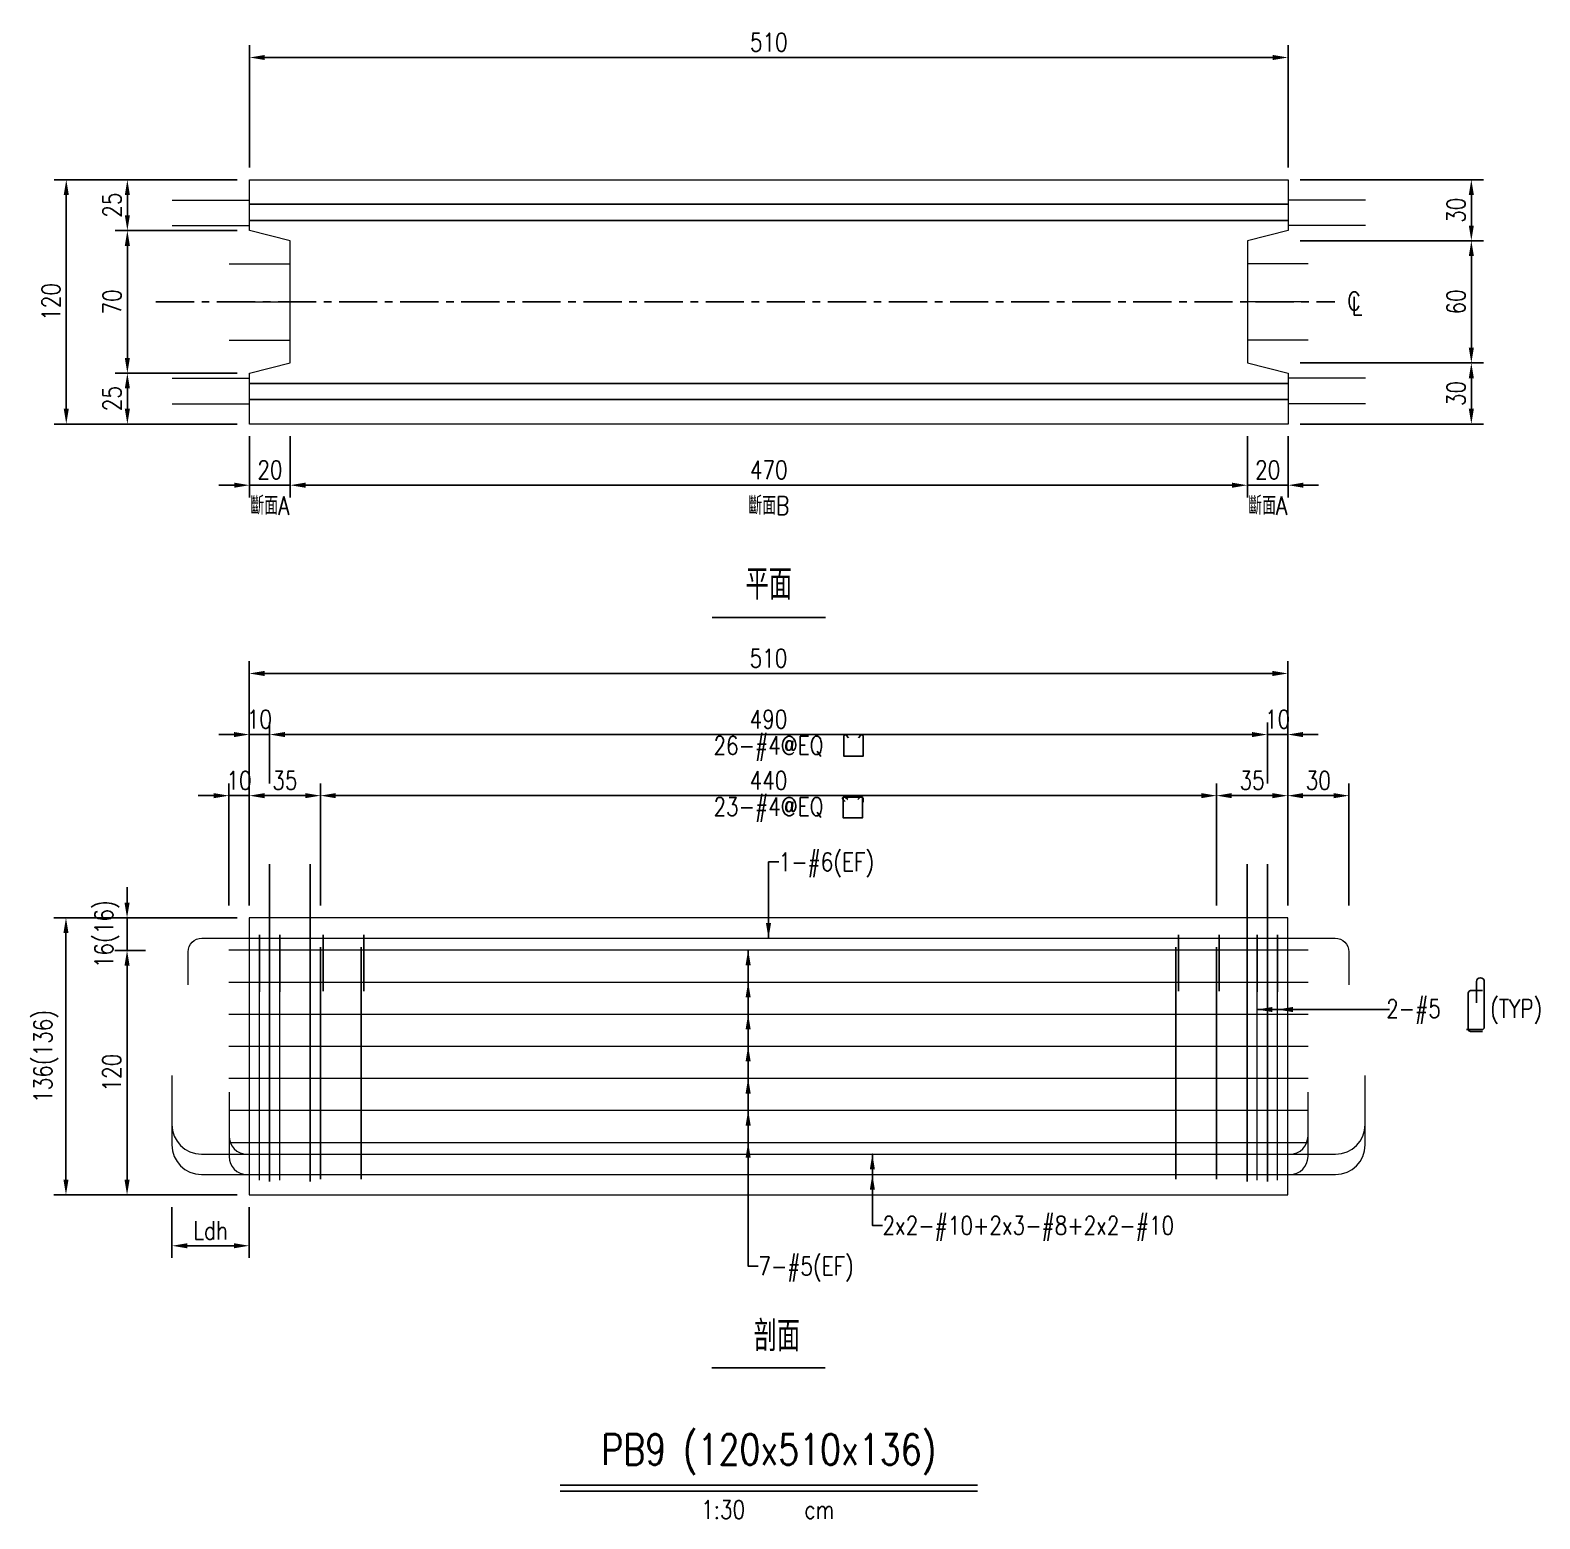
# Model space of a CAD drawing. Extents: x -4754 to 10419, y -19960 to 3841.
# Drawn here: x 8380 to 9121, y 2683 to 3414 of the extents above; entities that cross this region are included whole.
import ezdxf
from ezdxf.enums import TextEntityAlignment as Align

# ---------------------------------------------------------------- set-up
doc = ezdxf.new("R2010")
doc.units = 0
doc.header["$LTSCALE"] = 3
doc.linetypes.add('CENTER', pattern=[2, 1.25, -0.25, 0.25, -0.25])
doc.layers.get('0').update_dxf_attribs({"linetype": 'CONTINUOUS'})
doc.layers.add('HB_0', color=7, linetype='CONTINUOUS', transparency=0.5)
for name, color, linetype in [('HB_DIM', 1, 'CONTINUOUS'), ('HB_TXT_CTEXT', 2, 'CONTINUOUS'), ('鋼筋', 3, 'CONTINUOUS')]:
    doc.layers.add(name, color=color, linetype=linetype)
doc.styles.get("Standard").update_dxf_attribs({"font": 'ROMANS.shx', "width": 0.8, "bigfont": 'LCHINA.shx'})
doc.dimstyles.new('30', dxfattribs={"dimscale": 3, "dimtxt": 3, "dimasz": 2.5, "dimexe": 2, "dimexo": 2, "dimgap": 1, "dimtad": 1, "dimdsep": 46, "dimtxsty": 'Standard', "dimcen": 0, "dimclrd": 256, "dimclre": 256, "dimclrt": 2, "dimadec": 0, "dimazin": 0, "dimtfac": 1, "dimtix": 1, "dimtmove": 2, "dimatfit": 3, "dimfxl": 1, "dimtolj": 1, "dimtzin": 0, "dimarcsym": 0})

# ---------------------------------------------------------------- blocks, each defined once
blk = doc.blocks.new('beam_Topview')
at = {"layer": 'HB_TXT_CTEXT', "color": 4, "linetype": 'Continuous'}
blk.add_line((-27.76, 0), (27.76, 0), dxfattribs=at)
at = {"layer": 'HB_TXT_CTEXT', "color": 4, "linetype": 'Continuous', "width": 0.8}
blk.add_text('平面', height=15, rotation=360, dxfattribs=at).set_placement((0, 16.5), align=Align.MIDDLE)
blk = doc.blocks.new('beam_title')
at = {"layer": 'HB_TXT_CTEXT', "color": 3, "linetype": 'Continuous'}
blk.add_line((-102.52, 3), (102.52, 3), dxfattribs=at)
at = {"layer": 'HB_TXT_CTEXT', "color": 1, "linetype": 'Continuous'}
blk.add_line((-102.52, 0), (102.52, 0), dxfattribs=at)
at = {"color": 3, "linetype": 'Continuous', "width": 0.8}
blk.add_attdef('A', text='', height=15, dxfattribs=at).set_placement((0, 19.49), align=Align.MIDDLE)
at = {"color": 2, "linetype": 'Continuous', "width": 0.8}
for tag, p in [('1:30', (-22.44, -9)), ('CM', (24.84, -9))]:
    blk.add_attdef(tag, text='', height=9, dxfattribs=at).set_placement(p, align=Align.MIDDLE)
blk = doc.blocks.new('*D224')
at = {"layer": 'HB_DIM', "linetype": 'Continuous', "lineweight": -2}
for p, q in [((8487.72, 3346.95), (8487.72, 3406.95)), ((8997.72, 3346.95), (8997.72, 3406.95)), ((8495.22, 3400.95), (8990.22, 3400.95))]:
    blk.add_line(p, q, dxfattribs=at)
at = {"layer": 'HB_DIM'}
for points in [[(8495.22, 3402.2), (8495.22, 3399.7), (8487.72, 3400.95)], [(8990.22, 3399.7), (8990.22, 3402.2), (8997.72, 3400.95)]]:
    blk.add_solid(points, dxfattribs=at)
at = {"layer": 'HB_DIM', "color": 2, "linetype": 'Continuous', "insert": (8742.72, 3408.45), "char_height": 9, "attachment_point": 5, "rotation": 0}
blk.add_mtext('\\A1;510', dxfattribs=at)
blk = doc.blocks.new('*D225')
at = {"layer": 'HB_DIM', "linetype": 'Continuous', "lineweight": -2}
for p, q in [((8487.72, 3214.95), (8487.72, 3184.95)), ((8507.72, 3214.95), (8507.72, 3184.95)), ((8480.22, 3190.95), (8472.72, 3190.95)), ((8487.72, 3190.95), (8507.72, 3190.95)), ((8515.22, 3190.95), (8522.72, 3190.95))]:
    blk.add_line(p, q, dxfattribs=at)
at = {"layer": 'HB_DIM'}
for points in [[(8480.22, 3189.7), (8480.22, 3192.2), (8487.72, 3190.95)], [(8515.22, 3192.2), (8515.22, 3189.7), (8507.72, 3190.95)]]:
    blk.add_solid(points, dxfattribs=at)
at = {"layer": 'HB_DIM', "color": 2, "linetype": 'Continuous', "insert": (8497.72, 3198.45), "char_height": 9, "attachment_point": 5, "rotation": 0}
blk.add_mtext('\\A1;20', dxfattribs=at)
blk = doc.blocks.new('*D226')
at = {"layer": 'HB_DIM', "linetype": 'Continuous', "lineweight": -2}
for p, q in [((8507.72, 3214.95), (8507.72, 3184.95)), ((8977.72, 3214.95), (8977.72, 3184.95)), ((8515.22, 3190.95), (8970.22, 3190.95))]:
    blk.add_line(p, q, dxfattribs=at)
at = {"layer": 'HB_DIM'}
for points in [[(8515.22, 3192.2), (8515.22, 3189.7), (8507.72, 3190.95)], [(8970.22, 3189.7), (8970.22, 3192.2), (8977.72, 3190.95)]]:
    blk.add_solid(points, dxfattribs=at)
at = {"layer": 'HB_DIM', "color": 2, "linetype": 'Continuous', "insert": (8742.72, 3198.45), "char_height": 9, "attachment_point": 5, "rotation": 0}
blk.add_mtext('\\A1;470', dxfattribs=at)
blk = doc.blocks.new('*D227')
at = {"layer": 'HB_DIM', "linetype": 'Continuous', "lineweight": -2}
for p, q in [((8977.72, 3214.95), (8977.72, 3184.95)), ((8997.72, 3214.95), (8997.72, 3184.95)), ((8970.22, 3190.95), (8962.72, 3190.95)), ((8977.72, 3190.95), (8997.72, 3190.95)), ((9005.22, 3190.95), (9012.72, 3190.95))]:
    blk.add_line(p, q, dxfattribs=at)
at = {"layer": 'HB_DIM'}
for points in [[(8970.22, 3189.7), (8970.22, 3192.2), (8977.72, 3190.95)], [(9005.22, 3192.2), (9005.22, 3189.7), (8997.72, 3190.95)]]:
    blk.add_solid(points, dxfattribs=at)
at = {"layer": 'HB_DIM', "color": 2, "linetype": 'Continuous', "insert": (8987.72, 3198.45), "char_height": 9, "attachment_point": 5, "rotation": 0}
blk.add_mtext('\\A1;20', dxfattribs=at)
blk = doc.blocks.new('*D228')
at = {"layer": 'HB_DIM', "linetype": 'Continuous', "lineweight": -2}
for p, q in [((8481.72, 3340.95), (8391.72, 3340.95)), ((8397.72, 3333.45), (8397.72, 3228.45)), ((8481.72, 3220.95), (8391.72, 3220.95))]:
    blk.add_line(p, q, dxfattribs=at)
at = {"layer": 'HB_DIM'}
for points in [[(8398.97, 3333.45), (8396.47, 3333.45), (8397.72, 3340.95)], [(8396.47, 3228.45), (8398.97, 3228.45), (8397.72, 3220.95)]]:
    blk.add_solid(points, dxfattribs=at)
at = {"layer": 'HB_DIM', "color": 2, "linetype": 'Continuous', "insert": (8390.22, 3280.95), "char_height": 9, "attachment_point": 5, "rotation": 90}
blk.add_mtext('\\A1;120', dxfattribs=at)
blk = doc.blocks.new('*D229')
at = {"layer": 'HB_DIM', "linetype": 'Continuous', "lineweight": -2}
for p, q in [((8481.72, 3340.95), (8421.72, 3340.95)), ((8427.72, 3333.45), (8427.72, 3323.45)), ((8481.72, 3315.95), (8421.72, 3315.95))]:
    blk.add_line(p, q, dxfattribs=at)
at = {"layer": 'HB_DIM'}
for points in [[(8428.97, 3333.45), (8426.47, 3333.45), (8427.72, 3340.95)], [(8426.47, 3323.45), (8428.97, 3323.45), (8427.72, 3315.95)]]:
    blk.add_solid(points, dxfattribs=at)
at = {"layer": 'HB_DIM', "color": 2, "linetype": 'Continuous', "insert": (8420.22, 3328.45), "char_height": 9, "attachment_point": 5, "rotation": 90}
blk.add_mtext('\\A1;25', dxfattribs=at)
blk = doc.blocks.new('*D230')
at = {"layer": 'HB_DIM', "linetype": 'Continuous', "lineweight": -2}
for p, q in [((8481.72, 3315.95), (8421.72, 3315.95)), ((8427.72, 3308.45), (8427.72, 3253.45)), ((8481.72, 3245.95), (8421.72, 3245.95))]:
    blk.add_line(p, q, dxfattribs=at)
at = {"layer": 'HB_DIM'}
for points in [[(8428.97, 3308.45), (8426.47, 3308.45), (8427.72, 3315.95)], [(8426.47, 3253.45), (8428.97, 3253.45), (8427.72, 3245.95)]]:
    blk.add_solid(points, dxfattribs=at)
at = {"layer": 'HB_DIM', "color": 2, "linetype": 'Continuous', "insert": (8420.22, 3280.95), "char_height": 9, "attachment_point": 5, "rotation": 90}
blk.add_mtext('\\A1;70', dxfattribs=at)
blk = doc.blocks.new('*D231')
at = {"layer": 'HB_DIM', "linetype": 'Continuous', "lineweight": -2}
for p, q in [((8481.72, 3245.95), (8421.72, 3245.95)), ((8427.72, 3238.45), (8427.72, 3228.45)), ((8481.72, 3220.95), (8421.72, 3220.95))]:
    blk.add_line(p, q, dxfattribs=at)
at = {"layer": 'HB_DIM'}
for points in [[(8428.97, 3238.45), (8426.47, 3238.45), (8427.72, 3245.95)], [(8426.47, 3228.45), (8428.97, 3228.45), (8427.72, 3220.95)]]:
    blk.add_solid(points, dxfattribs=at)
at = {"layer": 'HB_DIM', "color": 2, "linetype": 'Continuous', "insert": (8420.22, 3233.45), "char_height": 9, "attachment_point": 5, "rotation": 90}
blk.add_mtext('\\A1;25', dxfattribs=at)
blk = doc.blocks.new('*D232')
at = {"layer": 'HB_DIM', "linetype": 'Continuous', "lineweight": -2}
for p, q in [((9003.72, 3340.95), (9093.72, 3340.95)), ((9087.72, 3333.45), (9087.72, 3318.45)), ((9003.72, 3310.95), (9093.72, 3310.95))]:
    blk.add_line(p, q, dxfattribs=at)
at = {"layer": 'HB_DIM'}
for points in [[(9088.97, 3333.45), (9086.47, 3333.45), (9087.72, 3340.95)], [(9086.47, 3318.45), (9088.97, 3318.45), (9087.72, 3310.95)]]:
    blk.add_solid(points, dxfattribs=at)
at = {"layer": 'HB_DIM', "color": 2, "linetype": 'Continuous', "insert": (9080.22, 3325.95), "char_height": 9, "attachment_point": 5, "rotation": 90}
blk.add_mtext('\\A1;30', dxfattribs=at)
blk = doc.blocks.new('*D233')
at = {"layer": 'HB_DIM', "linetype": 'Continuous', "lineweight": -2}
for p, q in [((9003.72, 3310.95), (9093.72, 3310.95)), ((9087.72, 3303.45), (9087.72, 3258.45)), ((9003.72, 3250.95), (9093.72, 3250.95))]:
    blk.add_line(p, q, dxfattribs=at)
at = {"layer": 'HB_DIM'}
for points in [[(9088.97, 3303.45), (9086.47, 3303.45), (9087.72, 3310.95)], [(9086.47, 3258.45), (9088.97, 3258.45), (9087.72, 3250.95)]]:
    blk.add_solid(points, dxfattribs=at)
at = {"layer": 'HB_DIM', "color": 2, "linetype": 'Continuous', "insert": (9080.22, 3280.95), "char_height": 9, "attachment_point": 5, "rotation": 90}
blk.add_mtext('\\A1;60', dxfattribs=at)
blk = doc.blocks.new('*D234')
at = {"layer": 'HB_DIM', "linetype": 'Continuous', "lineweight": -2}
for p, q in [((9003.72, 3250.95), (9093.72, 3250.95)), ((9087.72, 3243.45), (9087.72, 3228.45)), ((9003.72, 3220.95), (9093.72, 3220.95))]:
    blk.add_line(p, q, dxfattribs=at)
at = {"layer": 'HB_DIM'}
for points in [[(9088.97, 3243.45), (9086.47, 3243.45), (9087.72, 3250.95)], [(9086.47, 3228.45), (9088.97, 3228.45), (9087.72, 3220.95)]]:
    blk.add_solid(points, dxfattribs=at)
at = {"layer": 'HB_DIM', "color": 2, "linetype": 'Continuous', "insert": (9080.22, 3235.95), "char_height": 9, "attachment_point": 5, "rotation": 90}
blk.add_mtext('\\A1;30', dxfattribs=at)
blk = doc.blocks.new('cl')
at = {"layer": 'HB_TXT_CTEXT', "linetype": 'Continuous', "width": 0.8}
for s, p in [('C', (-0.18, 0.11)), ('L', (0.23, -0.56))]:
    blk.add_text(s, height=2.5, dxfattribs=at).set_placement(p, align=Align.MIDDLE)
blk = doc.blocks.new('beam_SectionSide')
at = {"layer": 'HB_TXT_CTEXT', "color": 4, "linetype": 'Continuous'}
blk.add_line((-27.76, 0), (27.76, 0), dxfattribs=at)
at = {"layer": 'HB_TXT_CTEXT', "color": 4, "linetype": 'Continuous', "width": 0.8}
blk.add_text(' 剖面', height=15, rotation=360, dxfattribs=at).set_placement((0, 16.5), align=Align.MIDDLE)
blk = doc.blocks.new('rebar_arrowD')
at = {"color": 1, "linetype": 'Continuous'}
blk.add_solid([(-1.25, -7.5), (0, 0), (1.25, -7.5)], dxfattribs=at)
blk = doc.blocks.new('*D471')
at = {"layer": 'HB_DIM', "linetype": 'Continuous', "lineweight": -2}
for p, q in [((8449.62, 2836.51), (8449.62, 2811.51)), ((8487.57, 2836.51), (8487.57, 2811.51)), ((8457.12, 2817.51), (8480.07, 2817.51))]:
    blk.add_line(p, q, dxfattribs=at)
at = {"layer": 'HB_DIM'}
for points in [[(8457.12, 2818.76), (8457.12, 2816.26), (8449.62, 2817.51)], [(8480.07, 2816.26), (8480.07, 2818.76), (8487.57, 2817.51)]]:
    blk.add_solid(points, dxfattribs=at)
at = {"layer": 'HB_DIM', "color": 2, "linetype": 'Continuous', "insert": (8468.6, 2825.01), "char_height": 9, "attachment_point": 5, "rotation": 0}
blk.add_mtext('\\A1;Ldh', dxfattribs=at)
blk = doc.blocks.new('rebar_arrowU')
at = {"color": 1, "linetype": 'Continuous'}
blk.add_solid([(-1.25, -7.5), (0, 0), (1.25, -7.5)], dxfattribs=at)
blk = doc.blocks.new('rebar_arrowL')
at = {"color": 1, "linetype": 'Continuous', "extrusion": (0, 0, -1)}
blk.add_solid([(-7.5, 1.25), (0, 0), (-7.5, -1.25)], dxfattribs=at)
blk = doc.blocks.new('rebar_2Tie_180_90')
at = {"layer": 'HB_TXT_CTEXT', "linetype": 'Continuous'}
for points in [[(46.52, -8.69), (46.52, 13.68, 1), (42.68, 13.68), (42.68, 3.28)], [(45.67, 9.28), (39.8, 9.28, 0.414214), (38.6, 8.08), (38.6, -9.57)], [(46.52, -8.69, -0.414214), (45.32, -9.89), (37.81, -9.89)], [(38.6, -9.57, 0.414214), (39.8, -10.77), (45.67, -10.77)]]:
    blk.add_lwpolyline(points, format="xyb", dxfattribs=at)
at = {"color": 2, "linetype": 'Continuous', "width": 0.8}
for tag, p in [('2-D16', (-1.67, 0.43)), ('(TYP)', (49.39, 0.45))]:
    blk.add_attdef(tag, text='', height=9, dxfattribs=at).set_placement(p, align=Align.MIDDLE_LEFT)
blk = doc.blocks.new('*D472')
at = {"layer": 'HB_DIM', "linetype": 'Continuous', "lineweight": -2}
for p, q in [((8487.57, 2984.51), (8487.57, 3104.51)), ((8997.57, 2984.51), (8997.57, 3104.51)), ((8495.07, 3098.51), (8990.07, 3098.51))]:
    blk.add_line(p, q, dxfattribs=at)
at = {"layer": 'HB_DIM'}
for points in [[(8495.07, 3099.76), (8495.07, 3097.26), (8487.57, 3098.51)], [(8990.07, 3097.26), (8990.07, 3099.76), (8997.57, 3098.51)]]:
    blk.add_solid(points, dxfattribs=at)
at = {"layer": 'HB_DIM', "color": 2, "linetype": 'Continuous', "insert": (8742.57, 3106.01), "char_height": 9, "attachment_point": 5, "rotation": 0}
blk.add_mtext('\\A1;510', dxfattribs=at)
blk = doc.blocks.new('*D473')
at = {"layer": 'HB_DIM', "linetype": 'Continuous', "lineweight": -2}
for p, q in [((8487.57, 3044.51), (8487.57, 3074.51)), ((8497.57, 3044.51), (8497.57, 3074.51)), ((8480.07, 3068.51), (8472.57, 3068.51)), ((8487.57, 3068.51), (8497.57, 3068.51)), ((8505.07, 3068.51), (8512.57, 3068.51))]:
    blk.add_line(p, q, dxfattribs=at)
at = {"layer": 'HB_DIM'}
for points in [[(8480.07, 3067.26), (8480.07, 3069.76), (8487.57, 3068.51)], [(8505.07, 3069.76), (8505.07, 3067.26), (8497.57, 3068.51)]]:
    blk.add_solid(points, dxfattribs=at)
at = {"layer": 'HB_DIM', "color": 2, "linetype": 'Continuous', "insert": (8492.57, 3076.01), "char_height": 9, "attachment_point": 5, "rotation": 0}
blk.add_mtext('\\A1;10', dxfattribs=at)
blk = doc.blocks.new('*D474')
at = {"layer": 'HB_DIM', "linetype": 'Continuous', "lineweight": -2}
for p, q in [((8497.57, 3044.51), (8497.57, 3074.51)), ((8987.57, 3044.51), (8987.57, 3074.51)), ((8505.07, 3068.51), (8980.07, 3068.51))]:
    blk.add_line(p, q, dxfattribs=at)
at = {"layer": 'HB_DIM'}
for points in [[(8505.07, 3069.76), (8505.07, 3067.26), (8497.57, 3068.51)], [(8980.07, 3067.26), (8980.07, 3069.76), (8987.57, 3068.51)]]:
    blk.add_solid(points, dxfattribs=at)
at = {"layer": 'HB_DIM', "color": 2, "linetype": 'Continuous', "insert": (8742.57, 3076.01), "char_height": 9, "attachment_point": 5, "rotation": 0}
blk.add_mtext('\\A1;490', dxfattribs=at)
blk = doc.blocks.new('*D475')
at = {"layer": 'HB_DIM', "linetype": 'Continuous', "lineweight": -2}
for p, q in [((8987.57, 3044.51), (8987.57, 3074.51)), ((8997.57, 3044.51), (8997.57, 3074.51)), ((8980.07, 3068.51), (8972.57, 3068.51)), ((8987.57, 3068.51), (8997.57, 3068.51)), ((9005.07, 3068.51), (9012.57, 3068.51))]:
    blk.add_line(p, q, dxfattribs=at)
at = {"layer": 'HB_DIM'}
for points in [[(8980.07, 3067.26), (8980.07, 3069.76), (8987.57, 3068.51)], [(9005.07, 3069.76), (9005.07, 3067.26), (8997.57, 3068.51)]]:
    blk.add_solid(points, dxfattribs=at)
at = {"layer": 'HB_DIM', "color": 2, "linetype": 'Continuous', "insert": (8992.57, 3076.01), "char_height": 9, "attachment_point": 5, "rotation": 0}
blk.add_mtext('\\A1;10', dxfattribs=at)
blk = doc.blocks.new('*D476')
at = {"layer": 'HB_DIM', "linetype": 'Continuous', "lineweight": -2}
for p, q in [((8477.57, 2984.51), (8477.57, 3044.51)), ((8487.57, 2984.51), (8487.57, 3044.51)), ((8470.07, 3038.51), (8462.57, 3038.51)), ((8477.57, 3038.51), (8487.57, 3038.51)), ((8495.07, 3038.51), (8502.57, 3038.51))]:
    blk.add_line(p, q, dxfattribs=at)
at = {"layer": 'HB_DIM'}
for points in [[(8470.07, 3037.26), (8470.07, 3039.76), (8477.57, 3038.51)], [(8495.07, 3039.76), (8495.07, 3037.26), (8487.57, 3038.51)]]:
    blk.add_solid(points, dxfattribs=at)
at = {"layer": 'HB_DIM', "color": 2, "linetype": 'Continuous', "insert": (8482.57, 3046.01), "char_height": 9, "attachment_point": 5, "rotation": 0}
blk.add_mtext('\\A1;10', dxfattribs=at)
blk = doc.blocks.new('*D477')
at = {"layer": 'HB_DIM', "linetype": 'Continuous', "lineweight": -2}
for p, q in [((8487.57, 2984.51), (8487.57, 3044.51)), ((8522.57, 2984.51), (8522.57, 3044.51)), ((8495.07, 3038.51), (8515.07, 3038.51))]:
    blk.add_line(p, q, dxfattribs=at)
at = {"layer": 'HB_DIM'}
for points in [[(8495.07, 3039.76), (8495.07, 3037.26), (8487.57, 3038.51)], [(8515.07, 3037.26), (8515.07, 3039.76), (8522.57, 3038.51)]]:
    blk.add_solid(points, dxfattribs=at)
at = {"layer": 'HB_DIM', "color": 2, "linetype": 'Continuous', "insert": (8505.07, 3046.01), "char_height": 9, "attachment_point": 5, "rotation": 0}
blk.add_mtext('\\A1;35', dxfattribs=at)
blk = doc.blocks.new('*D478')
at = {"layer": 'HB_DIM', "linetype": 'Continuous', "lineweight": -2}
for p, q in [((8522.57, 2984.51), (8522.57, 3044.51)), ((8962.57, 2984.51), (8962.57, 3044.51)), ((8530.07, 3038.51), (8955.07, 3038.51))]:
    blk.add_line(p, q, dxfattribs=at)
at = {"layer": 'HB_DIM'}
for points in [[(8530.07, 3039.76), (8530.07, 3037.26), (8522.57, 3038.51)], [(8955.07, 3037.26), (8955.07, 3039.76), (8962.57, 3038.51)]]:
    blk.add_solid(points, dxfattribs=at)
at = {"layer": 'HB_DIM', "color": 2, "linetype": 'Continuous', "insert": (8742.57, 3046.01), "char_height": 9, "attachment_point": 5, "rotation": 0}
blk.add_mtext('\\A1;440', dxfattribs=at)
blk = doc.blocks.new('*D479')
at = {"layer": 'HB_DIM', "linetype": 'Continuous', "lineweight": -2}
for p, q in [((8962.57, 2984.51), (8962.57, 3044.51)), ((8997.57, 2984.51), (8997.57, 3044.51)), ((8970.07, 3038.51), (8990.07, 3038.51))]:
    blk.add_line(p, q, dxfattribs=at)
at = {"layer": 'HB_DIM'}
for points in [[(8970.07, 3039.76), (8970.07, 3037.26), (8962.57, 3038.51)], [(8990.07, 3037.26), (8990.07, 3039.76), (8997.57, 3038.51)]]:
    blk.add_solid(points, dxfattribs=at)
at = {"layer": 'HB_DIM', "color": 2, "linetype": 'Continuous', "insert": (8980.07, 3046.01), "char_height": 9, "attachment_point": 5, "rotation": 0}
blk.add_mtext('\\A1;35', dxfattribs=at)
blk = doc.blocks.new('*D480')
at = {"layer": 'HB_DIM', "linetype": 'Continuous', "lineweight": -2}
for p, q in [((8997.57, 2984.51), (8997.57, 3044.51)), ((9027.57, 2984.51), (9027.57, 3044.51)), ((9005.07, 3038.51), (9020.07, 3038.51))]:
    blk.add_line(p, q, dxfattribs=at)
at = {"layer": 'HB_DIM'}
for points in [[(9005.07, 3039.76), (9005.07, 3037.26), (8997.57, 3038.51)], [(9020.07, 3037.26), (9020.07, 3039.76), (9027.57, 3038.51)]]:
    blk.add_solid(points, dxfattribs=at)
at = {"layer": 'HB_DIM', "color": 2, "linetype": 'Continuous', "insert": (9012.57, 3046.01), "char_height": 9, "attachment_point": 5, "rotation": 0}
blk.add_mtext('\\A1;30', dxfattribs=at)
blk = doc.blocks.new('*D481')
at = {"layer": 'HB_DIM', "linetype": 'Continuous', "lineweight": -2}
for p, q in [((8481.57, 2978.51), (8391.57, 2978.51)), ((8397.57, 2971.01), (8397.57, 2850.01)), ((8481.57, 2842.51), (8391.57, 2842.51))]:
    blk.add_line(p, q, dxfattribs=at)
at = {"layer": 'HB_DIM'}
for points in [[(8398.82, 2971.01), (8396.32, 2971.01), (8397.57, 2978.51)], [(8396.32, 2850.01), (8398.82, 2850.01), (8397.57, 2842.51)]]:
    blk.add_solid(points, dxfattribs=at)
at = {"layer": 'HB_DIM', "color": 2, "linetype": 'Continuous', "insert": (8387.72, 2910.51), "char_height": 9, "attachment_point": 5, "rotation": 90}
blk.add_mtext('\\A1;136(136)', dxfattribs=at)
blk = doc.blocks.new('*D482')
at = {"layer": 'HB_DIM', "linetype": 'Continuous', "lineweight": -2}
for p, q in [((8427.57, 2986.01), (8427.57, 2993.51)), ((8481.57, 2978.51), (8421.57, 2978.51)), ((8427.57, 2978.51), (8427.57, 2962.51)), ((8436.57, 2962.51), (8421.57, 2962.51)), ((8427.57, 2955.01), (8427.57, 2947.51))]:
    blk.add_line(p, q, dxfattribs=at)
at = {"layer": 'HB_DIM'}
for points in [[(8426.32, 2986.01), (8428.82, 2986.01), (8427.57, 2978.51)], [(8428.82, 2955.01), (8426.32, 2955.01), (8427.57, 2962.51)]]:
    blk.add_solid(points, dxfattribs=at)
at = {"layer": 'HB_DIM', "color": 2, "linetype": 'Continuous', "insert": (8417.72, 2970.51), "char_height": 9, "attachment_point": 5, "rotation": 90}
blk.add_mtext('\\A1;16(16)', dxfattribs=at)
blk = doc.blocks.new('*D483')
at = {"layer": 'HB_DIM', "linetype": 'Continuous', "lineweight": -2}
for p, q in [((8436.57, 2962.51), (8421.57, 2962.51)), ((8427.57, 2955.01), (8427.57, 2850.01)), ((8481.57, 2842.51), (8421.57, 2842.51))]:
    blk.add_line(p, q, dxfattribs=at)
at = {"layer": 'HB_DIM'}
for points in [[(8428.82, 2955.01), (8426.32, 2955.01), (8427.57, 2962.51)], [(8426.32, 2850.01), (8428.82, 2850.01), (8427.57, 2842.51)]]:
    blk.add_solid(points, dxfattribs=at)
at = {"layer": 'HB_DIM', "color": 2, "linetype": 'Continuous', "insert": (8420.07, 2902.51), "char_height": 9, "attachment_point": 5, "rotation": 90}
blk.add_mtext('\\A1;120', dxfattribs=at)
blk = doc.blocks.new('dim_rebar_HoopU')
at = {"linetype": 'Continuous'}
blk.add_lwpolyline([(44.17, 4.47), (45.41, 5.71, -0.668179), (46.47, 5.27), (46.47, -4.68), (37.02, -4.68), (37.02, 5.27, -0.668179), (38.09, 5.71), (39.33, 4.47)], format="xyb", dxfattribs=at)
at = {"linetype": 'Continuous', "width": 0.8}
blk.add_attdef('25-D13@EQ', text='', height=9, dxfattribs=at).set_placement((0, 0), align=Align.MIDDLE)
blk = doc.blocks.new('dim_rebar_HoopUwithTie')
at = {"linetype": 'Continuous'}
for points in [[(37.71, 3.13), (36.52, 4.32, -0.668179), (36.95, 5.34), (45.82, 5.34, -0.414214), (46.42, 4.74), (46.42, 2.79)], [(43.88, 4.04), (45.07, 5.23, -0.668179), (46.09, 4.81), (46.09, -4.89), (36.68, -4.89), (36.68, 4.81, -0.668179), (37.71, 5.23), (38.89, 4.04)]]:
    blk.add_lwpolyline(points, format="xyb", dxfattribs=at)
at = {"linetype": 'Continuous', "width": 0.8}
blk.add_attdef('22-D13@EQ', text='', height=9, dxfattribs=at).set_placement((0, 0), align=Align.MIDDLE)

msp = doc.modelspace()

# ---------------------------------------------------------------- linework, layer by layer
at = {"layer": 'HB_0', "lineweight": 5}
for p, q in [((8487.723, 3340.95, -136), (8507.723, 3340.95, -136)), ((8487.723, 3328.95, -136), (8487.723, 3340.95, -136)), ((8507.723, 3340.95, -136), (8977.723, 3340.95, -136)), ((8977.723, 3340.95, -136), (8997.723, 3340.95, -136)), ((8997.723, 3340.95, -136), (8997.723, 3328.95, -136)), ((8487.723, 3328.95, -136), (8507.723, 3328.95, -136)), ((8487.723, 3320.95, -120), (8487.723, 3328.95, -136)), ((8507.723, 3328.95, -136), (8487.723, 3328.95, -136)), ((8977.723, 3328.95, -136), (8507.723, 3328.95, -136)), ((8507.723, 3328.95, -136), (8977.723, 3328.95, -136)), ((8977.723, 3328.95, -136), (8997.723, 3328.95, -136)), ((8997.723, 3328.95, -136), (8977.723, 3328.95, -136)), ((8997.723, 3328.95, -136), (8997.723, 3320.95, -120)), ((8487.723, 3320.95, -120), (8507.723, 3320.95, -120)), ((8487.723, 3315.95, -120), (8487.723, 3320.95, -120)), ((8507.723, 3320.95, -120), (8487.723, 3320.95, -120)), ((8507.723, 3310.95, -120), (8487.723, 3315.95, -120)), ((8977.723, 3320.95, -120), (8507.723, 3320.95, -120)), ((8507.723, 3320.95, -120), (8977.723, 3320.95, -120)), ((8977.723, 3320.95, -120), (8997.723, 3320.95, -120)), ((8997.723, 3320.95, -120), (8977.723, 3320.95, -120)), ((8997.723, 3315.95, -120), (8977.723, 3310.95, -120)), ((8997.723, 3320.95, -120), (8997.723, 3315.95, -120)), ((8507.723, 3250.95, -120), (8507.723, 3310.95, -120)), ((8977.723, 3310.95, -120), (8977.723, 3250.95, -120)), ((8487.723, 3245.95, -120), (8507.723, 3250.95, -120)), ((8977.723, 3250.95, -120), (8997.723, 3245.95, -120)), ((8487.723, 3240.95, -120), (8487.723, 3245.95, -120)), ((8507.723, 3240.95, -120), (8487.723, 3240.95, -120)), ((8487.723, 3240.95, -120), (8507.723, 3240.95, -120)), ((8487.723, 3232.95, -136), (8487.723, 3240.95, -120)), ((8507.723, 3240.95, -120), (8977.723, 3240.95, -120)), ((8977.723, 3240.95, -120), (8507.723, 3240.95, -120)), ((8997.723, 3240.95, -120), (8977.723, 3240.95, -120)), ((8977.723, 3240.95, -120), (8997.723, 3240.95, -120)), ((8997.723, 3245.95, -120), (8997.723, 3240.95, -120)), ((8997.723, 3240.95, -120), (8997.723, 3232.95, -136)), ((8507.723, 3232.95, -136), (8487.723, 3232.95, -136)), ((8487.723, 3232.95, -136), (8507.723, 3232.95, -136)), ((8487.723, 3220.95, -136), (8487.723, 3232.95, -136)), ((8977.723, 3232.95, -136), (8507.723, 3232.95, -136)), ((8507.723, 3232.95, -136), (8977.723, 3232.95, -136)), ((8997.723, 3232.95, -136), (8977.723, 3232.95, -136)), ((8977.723, 3232.95, -136), (8997.723, 3232.95, -136)), ((8997.723, 3232.95, -136), (8997.723, 3220.95, -136)), ((8507.723, 3220.95, -136), (8487.723, 3220.95, -136)), ((8977.723, 3220.95, -136), (8507.723, 3220.95, -136)), ((8997.723, 3220.95, -136), (8977.723, 3220.95, -136)), ((8507.573, 2978.507), (8487.573, 2978.507)), ((8487.573, 2978.507), (8487.573, 2962.507, 8)), ((8507.573, 2978.507, 108), (8487.573, 2978.507, 108)), ((8487.573, 2978.507, 108), (8487.573, 2842.507, 108)), ((8977.573, 2978.507, 108), (8507.573, 2978.507, 108)), ((8977.573, 2978.507), (8507.573, 2978.507)), ((8997.573, 2978.507), (8977.573, 2978.507)), ((8997.573, 2978.507, 108), (8977.573, 2978.507, 108)), ((8997.573, 2962.507, 8), (8997.573, 2978.507)), ((8997.573, 2842.507, 108), (8997.573, 2978.507, 108)), ((8487.573, 2962.507, 13), (8487.573, 2842.507, 13)), ((8997.573, 2842.507, 13), (8997.573, 2962.507, 13)), ((8487.573, 2842.507, 13), (8507.573, 2842.507, 18)), ((8487.573, 2842.507, 108), (8507.573, 2842.507, 108)), ((8507.573, 2842.507, 108), (8977.573, 2842.507, 108)), ((8977.573, 2842.507, 18), (8997.573, 2842.507, 13)), ((8977.573, 2842.507, 108), (8997.573, 2842.507, 108))]:
    msp.add_line(p, q, dxfattribs=at)
at = {"layer": 'HB_0', "color": 1, "linetype": 'CENTER', "ltscale": 5}
msp.add_lwpolyline([(8441.723, 3280.95), (9020.723, 3280.95)], dxfattribs=at)
at = {"layer": 'HB_TXT_CTEXT', "color": 1, "linetype": 'Continuous'}
for points in [[(8742.573, 2968.507), (8742.573, 2976.007), (8742.573, 3006.007), (8747.573, 3006.007)], [(8732.573, 2962.757), (8732.573, 2868.257), (8732.573, 2807.507), (8737.573, 2807.507)], [(8982.573, 2933.507), (8992.573, 2933.507), (9047.573, 2933.507)], [(8793.573, 2852.507), (8793.573, 2862.507), (8793.573, 2842.507), (8793.573, 2827.507), (8798.573, 2827.507)]]:
    msp.add_lwpolyline(points, dxfattribs=at)
at = {"layer": '鋼筋', "lineweight": 5}
for p, q in [((8449.771, 3330.95, -24.49), (8487.723, 3330.95, -24.49)), ((8449.771, 3330.95, -34.49), (8487.723, 3330.95, -34.49)), ((9035.674, 3330.95, -10), (8997.723, 3330.95, -10)), ((9035.674, 3330.95, -20), (8997.723, 3330.95, -20)), ((8449.771, 3318.45, -24.49), (8487.723, 3318.45, -24.49)), ((8449.771, 3318.45, -34.49), (8487.723, 3318.45, -34.49)), ((9035.674, 3318.45, -10), (8997.723, 3318.45, -10)), ((9035.674, 3318.45, -20), (8997.723, 3318.45, -20)), ((8477.786, 3299.7, -18.89), (8507.723, 3299.7, -18.89)), ((8477.786, 3299.7, -28.89), (8507.723, 3299.7, -28.89)), ((9007.66, 3299.7, -10), (8977.723, 3299.7, -10)), ((9007.66, 3299.7, -20), (8977.723, 3299.7, -20)), ((8477.786, 3280.95, -18.89), (8507.723, 3280.95, -18.89)), ((8477.786, 3280.95, -28.89), (8507.723, 3280.95, -28.89)), ((9007.66, 3280.95, -10), (8977.723, 3280.95, -10)), ((9007.66, 3280.95, -20), (8977.723, 3280.95, -20)), ((8477.786, 3262.2, -18.89), (8507.723, 3262.2, -18.89)), ((8477.786, 3262.2, -28.89), (8507.723, 3262.2, -28.89)), ((9007.66, 3262.2, -10), (8977.723, 3262.2, -10)), ((9007.66, 3262.2, -20), (8977.723, 3262.2, -20)), ((8449.771, 3243.45, -24.49), (8487.723, 3243.45, -24.49)), ((8449.771, 3243.45, -34.49), (8487.723, 3243.45, -34.49)), ((9035.674, 3243.45, -10), (8997.723, 3243.45, -10)), ((9035.674, 3243.45, -20), (8997.723, 3243.45, -20)), ((8449.771, 3230.95, -24.49), (8487.723, 3230.95, -24.49)), ((8449.771, 3230.95, -34.49), (8487.723, 3230.95, -34.49)), ((9035.674, 3230.95, -10), (8997.723, 3230.95, -10)), ((9035.674, 3230.95, -20), (8997.723, 3230.95, -20)), ((8497.573, 2994.142, 14.605), (8497.573, 3001.762, 14.605)), ((8497.573, 3001.762, 8.255), (8497.573, 2852.167, 8.255)), ((8497.573, 2852.167, 87.745), (8497.573, 3001.762, 87.745)), ((8497.573, 3001.762, 81.395), (8497.573, 2994.142, 81.395)), ((8517.573, 2994.142, 14.605), (8517.573, 3001.762, 14.605)), ((8517.573, 3001.762, 8.255), (8517.573, 2852.167, 8.255)), ((8517.573, 2852.167, 87.745), (8517.573, 3001.762, 87.745)), ((8517.573, 3001.762, 81.395), (8517.573, 2994.142, 81.395)), ((8977.573, 2994.142, 14.605), (8977.573, 3001.762, 14.605)), ((8977.573, 3001.762, 8.255), (8977.573, 2852.167, 8.255)), ((8977.573, 2852.167, 87.745), (8977.573, 3001.762, 87.745)), ((8977.573, 3001.762, 81.395), (8977.573, 2994.142, 81.395)), ((8987.573, 2994.142, 14.605), (8987.573, 3001.762, 14.605)), ((8987.573, 3001.762, 8.255), (8987.573, 2852.167, 8.255)), ((8987.573, 2852.167, 87.745), (8987.573, 3001.762, 87.745)), ((8987.573, 3001.762, 81.395), (8987.573, 2994.142, 81.395)), ((8464.258, 2968.507, -2), (9020.888, 2968.507, -2)), ((8492.573, 2853.68, -6.81), (8492.573, 2966.282, -6.81)), ((8492.573, 2966.282, 1.14), (8492.573, 2942.27, 1.14)), ((8502.573, 2853.68, -6.81), (8502.573, 2966.282, -6.81)), ((8502.573, 2966.282, 1.14), (8502.573, 2942.27, 1.14)), ((8523.843, 2942.51, 1.17), (8523.843, 2966.922, 1.17)), ((8523.843, 2966.922, -5.18), (8523.843, 2942.51, -5.18)), ((8543.843, 2942.51, 1.17), (8543.843, 2966.922, 1.17)), ((8543.843, 2966.922, -5.18), (8543.843, 2942.51, -5.18)), ((8943.843, 2942.51, 1.17), (8943.843, 2966.922, 1.17)), ((8943.843, 2966.922, -5.18), (8943.843, 2942.51, -5.18)), ((8963.843, 2942.51, 1.17), (8963.843, 2966.922, 1.17)), ((8963.843, 2966.922, -5.18), (8963.843, 2942.51, -5.18)), ((8982.573, 2853.68, -6.81), (8982.573, 2966.282, -6.81)), ((8982.573, 2966.282, 1.14), (8982.573, 2942.27, 1.14)), ((8992.573, 2853.68, -6.81), (8992.573, 2966.282, -6.81)), ((8992.573, 2966.282, 1.14), (8992.573, 2942.27, 1.14)), ((8457.573, 2945.587, -2), (8457.573, 2961.822, -2)), ((8477.573, 2962.757, -2), (9007.573, 2962.757, -2)), ((8522.573, 2953.392, 2.105), (8522.573, 2961.012, 2.105)), ((8522.573, 2961.012, -4.245), (8522.573, 2853.437, -4.245)), ((8522.573, 2853.437, 100.245), (8522.573, 2961.012, 100.245)), ((8522.573, 2961.012, 93.895), (8522.573, 2953.392, 93.895)), ((8542.573, 2953.392, 2.105), (8542.573, 2961.012, 2.105)), ((8542.573, 2961.012, -4.245), (8542.573, 2853.437, -4.245)), ((8542.573, 2853.437, 100.245), (8542.573, 2961.012, 100.245)), ((8542.573, 2961.012, 93.895), (8542.573, 2953.392, 93.895)), ((8942.573, 2953.392, 2.105), (8942.573, 2961.012, 2.105)), ((8942.573, 2961.012, -4.245), (8942.573, 2853.437, -4.245)), ((8942.573, 2853.437, 100.245), (8942.573, 2961.012, 100.245)), ((8942.573, 2961.012, 93.895), (8942.573, 2953.392, 93.895)), ((8962.573, 2953.392, 2.105), (8962.573, 2961.012, 2.105)), ((8962.573, 2961.012, -4.245), (8962.573, 2853.437, -4.245)), ((8962.573, 2853.437, 100.245), (8962.573, 2961.012, 100.245)), ((8962.573, 2961.012, 93.895), (8962.573, 2953.392, 93.895)), ((9027.573, 2961.822, -2), (9027.573, 2945.587, -2)), ((8477.573, 2947.007, -2), (9007.573, 2947.007, -2)), ((8477.573, 2931.257, -2), (9007.573, 2931.257, -2)), ((8477.573, 2915.507, -2), (9007.573, 2915.507, -2)), ((8449.622, 2901.147, -2), (8449.622, 2876.997, -2)), ((8449.622, 2901.147, 10.5), (8449.622, 2876.997, 10.5)), ((8477.573, 2899.757, -2), (9007.573, 2899.757, -2)), ((9035.525, 2876.997, -2), (9035.525, 2901.147, -2)), ((9035.525, 2876.997, 10.5), (9035.525, 2901.147, 10.5)), ((8477.636, 2892.987, 29.25), (8477.636, 2871.397, 29.25)), ((9007.51, 2871.397, 29.25), (9007.51, 2892.987, 29.25)), ((8449.622, 2891.147, -2), (8449.622, 2866.997, -2)), ((8449.622, 2891.147, 10.5), (8449.622, 2866.997, 10.5)), ((8477.573, 2884.007, -2), (9007.573, 2884.007, -2)), ((9035.525, 2866.997, -2), (9035.525, 2891.147, -2)), ((9035.525, 2866.997, 10.5), (9035.525, 2891.147, 10.5)), ((8477.636, 2882.987, 29.25), (8477.636, 2861.397, 29.25)), ((9007.51, 2861.397, 29.25), (9007.51, 2882.987, 29.25)), ((8464.112, 2862.507, -2), (9021.035, 2862.507, -2)), ((8464.112, 2862.507, 10.5), (9021.035, 2862.507, 10.5)), ((8477.573, 2868.257, -2), (9007.573, 2868.257, -2)), ((8486.526, 2862.507, 29.25), (8998.62, 2862.507, 29.25)), ((8464.112, 2852.507, -2), (9021.035, 2852.507, -2)), ((8464.112, 2852.507, 10.5), (9021.035, 2852.507, 10.5)), ((8486.526, 2852.507, 29.25), (8998.62, 2852.507, 29.25)), ((8492.573, 2849.705, 6.705), (8492.573, 2849.705, -2.835)), ((8497.573, 2848.992, 11.43), (8497.573, 2848.992, 84.57)), ((8502.573, 2849.705, 6.705), (8502.573, 2849.705, -2.835)), ((8517.573, 2848.992, 11.43), (8517.573, 2848.992, 84.57)), ((8522.573, 2850.262, -1.07), (8522.573, 2850.262, 97.07)), ((8542.573, 2850.262, -1.07), (8542.573, 2850.262, 97.07)), ((8942.573, 2850.262, -1.07), (8942.573, 2850.262, 97.07)), ((8962.573, 2850.262, -1.07), (8962.573, 2850.262, 97.07)), ((8977.573, 2848.992, 11.43), (8977.573, 2848.992, 84.57)), ((8982.573, 2849.705, 6.705), (8982.573, 2849.705, -2.835)), ((8987.573, 2848.992, 11.43), (8987.573, 2848.992, 84.57)), ((8992.573, 2849.705, 6.705), (8992.573, 2849.705, -2.835))]:
    msp.add_line(p, q, dxfattribs=at)
at = {"layer": '鋼筋', "lineweight": 5, "extrusion": (-1, 2.44929e-16, 0)}
for centre, start, end in [((-3001.762, 11.43, -8497.573), 90, 270), ((-3001.762, 84.57, -8497.573), 90, 270), ((-3001.762, 11.43, -8517.573), 90, 270), ((-3001.762, 84.57, -8517.573), 90, 270), ((-3001.762, 11.43, -8977.573), 90, 270), ((-3001.762, 84.57, -8977.573), 90, 270), ((-3001.762, 11.43, -8987.573), 90, 270), ((-3001.762, 84.57, -8987.573), 90, 270), ((-2966.922, -2.005, -8523.843), 90, 270), ((-2966.922, -2.005, -8543.843), 90, 270), ((-2966.922, -2.005, -8943.843), 90, 270), ((-2966.922, -2.005, -8963.843), 90, 270), ((-2961.012, -1.07, -8522.573), 90, 270), ((-2961.012, 97.07, -8522.573), 90, 270), ((-2961.012, -1.07, -8542.573), 90, 270), ((-2961.012, 97.07, -8542.573), 90, 270), ((-2961.012, -1.07, -8942.573), 90, 270), ((-2961.012, 97.07, -8942.573), 90, 270), ((-2961.012, -1.07, -8962.573), 90, 270), ((-2961.012, 97.07, -8962.573), 90, 270), ((-2852.167, 11.43, -8497.573), 270, 0), ((-2852.167, 84.57, -8497.573), 0, 90), ((-2852.167, 11.43, -8517.573), 270, 0), ((-2852.167, 84.57, -8517.573), 0, 90), ((-2853.437, -1.07, -8522.573), 270, 0), ((-2853.437, 97.07, -8522.573), 0, 90), ((-2853.437, -1.07, -8542.573), 270, 0), ((-2853.437, 97.07, -8542.573), 0, 90), ((-2853.437, -1.07, -8942.573), 270, 0), ((-2853.437, 97.07, -8942.573), 0, 90), ((-2853.437, -1.07, -8962.573), 270, 0), ((-2853.437, 97.07, -8962.573), 0, 90), ((-2852.167, 11.43, -8977.573), 270, 0), ((-2852.167, 84.57, -8977.573), 0, 90), ((-2852.167, 11.43, -8987.573), 270, 0), ((-2852.167, 84.57, -8987.573), 0, 90)]:
    msp.add_arc(centre, 3.175, start, end, dxfattribs=at)
at = {"layer": '鋼筋', "lineweight": 5, "extrusion": (0, 0, -1)}
for centre, start, end in [((-8464.258, 2961.822, 2), 0, 90), ((-9020.888, 2961.822, 2), 90, 180)]:
    msp.add_arc(centre, 6.685, start, end, dxfattribs=at)
at = {"layer": '鋼筋', "lineweight": 5, "extrusion": (1, -2.44929e-16, 1.22465e-16)}
for centre, start, end in [((2966.282, -2.835, 8492.573), 270, 90), ((2966.282, -2.835, 8502.573), 270, 90), ((2966.282, -2.835, 8982.573), 270, 90), ((2966.282, -2.835, 8992.573), 270, 90), ((2853.68, -2.835, 8492.573), 180, 270), ((2853.68, -2.835, 8502.573), 180, 270), ((2853.68, -2.835, 8982.573), 180, 270), ((2853.68, -2.835, 8992.573), 180, 270)]:
    msp.add_arc(centre, 3.975, start, end, dxfattribs=at)
at = {"layer": '鋼筋', "lineweight": 5}
for centre, radius, start, end in [((8464.112, 2876.997, -2), 14.49, 180, 270), ((8464.112, 2876.997, 10.5), 14.49, 180, 270), ((9021.035, 2876.997, -2), 14.49, 270, 0), ((9021.035, 2876.997, 10.5), 14.49, 270, 0), ((8486.526, 2871.397, 29.25), 8.89, 180, 270), ((8998.62, 2871.397, 29.25), 8.89, 270, 0), ((8464.112, 2866.997, -2), 14.49, 180, 270), ((8464.112, 2866.997, 10.5), 14.49, 180, 270), ((9021.035, 2866.997, -2), 14.49, 270, 0), ((9021.035, 2866.997, 10.5), 14.49, 270, 0), ((8486.526, 2861.397, 29.25), 8.89, 180, 270), ((8998.62, 2861.397, 29.25), 8.89, 270, 0)]:
    msp.add_arc(centre, radius, start, end, dxfattribs=at)

# ---------------------------------------------------------------- block references
at = {"layer": 'HB_0', "linetype": 'Continuous', "xscale": 3.6, "yscale": 3.6, "zscale": 3.6}
msp.add_blockref('cl', (9030.723, 3280.95, -136), dxfattribs=at)
at = {"layer": 'HB_TXT_CTEXT', "color": 0, "linetype": 'Continuous', "rotation": 360}
for name, p in [('beam_Topview', (8742.723, 3125.95)), ('beam_SectionSide', (8742.573, 2757.507))]:
    msp.add_blockref(name, p, dxfattribs=at)
at = {"layer": 'HB_TXT_CTEXT', "linetype": 'Continuous'}
for name, p, values in [('dim_rebar_HoopU', (8742.573, 3062.507), {'25-D13@EQ': '26-#4@EQ'}), ('dim_rebar_HoopUwithTie', (8742.573, 3032.507), {'22-D13@EQ': '23-#4@EQ'}), ('rebar_2Tie_180_90', (9047.573, 2933.507, 6.705), {'2-D16': '2-#5', '(TYP)': '(TYP)'})]:
    msp.add_blockref(name, p, dxfattribs=at).add_auto_attribs(values)
at = {"layer": 'HB_TXT_CTEXT', "linetype": 'Continuous', "rotation": 180}
msp.add_blockref('rebar_arrowD', (8742.573, 2968.507, -2), dxfattribs=at)
at = {"layer": 'HB_TXT_CTEXT', "linetype": 'Continuous'}
for name, p in [('rebar_arrowU', (8732.573, 2962.757, -2)), ('rebar_arrowU', (8732.573, 2947.007, -2)), ('rebar_arrowU', (8732.573, 2931.257, -2)), ('rebar_arrowL', (8982.573, 2933.507, 6.705)), ('rebar_arrowL', (8992.573, 2933.507, 6.705)), ('rebar_arrowU', (8732.573, 2915.507, -2)), ('rebar_arrowU', (8732.573, 2899.757, -2)), ('rebar_arrowU', (8732.573, 2884.007, -2)), ('rebar_arrowU', (8732.573, 2868.257, -2)), ('rebar_arrowU', (8793.573, 2862.507)), ('rebar_arrowU', (8793.573, 2852.507))]:
    msp.add_blockref(name, p, dxfattribs=at)
at = {"layer": 'HB_TXT_CTEXT', "color": 0, "linetype": 'Continuous', "rotation": 360}
msp.add_blockref('beam_title', (8742.723, 2696.95), dxfattribs=at).add_auto_attribs({'A': 'PB9 (120x510x136)', '1:30': '1:30', 'CM': 'cm'})

# ---------------------------------------------------------------- texts
at = {"layer": 'HB_TXT_CTEXT', "linetype": 'Continuous', "width": 0.8}
for s, p in [('斷面A', (8497.723, 3180.95)), ('斷面B', (8742.723, 3180.95)), ('斷面A', (8987.723, 3180.95))]:
    msp.add_text(s, height=9, dxfattribs=at).set_placement(p, align=Align.MIDDLE_CENTER)
for s, p in [('1-#6(EF)', (8747.573, 3006.007, -2)), ('2x2-#10+2x3-#8+2x2-#10', (8798.573, 2827.507)), ('7-#5(EF)', (8737.573, 2807.507, -2))]:
    msp.add_text(s, height=9, dxfattribs=at).set_placement(p, align=Align.MIDDLE_LEFT)

# ---------------------------------------------------------------- dimensions: what is measured, and where the dimension line sits
at = {"layer": 'HB_DIM', "linetype": 'Continuous'}
for base, p1, p2, angle, override, picture, middle in [((8997.723, 3400.95), (8487.723, 3340.95, -136), (8997.723, 3340.95, -136), 0, {"dimpost": '<>'}, '*D224', (8742.723, 3408.45)), ((8397.723, 3220.95), (8487.723, 3340.95, -136), (8487.723, 3220.95, -136), 90, {"dimtad": 4, "dimpost": '<>'}, '*D228', (8390.223, 3280.95)), ((8427.723, 3315.95), (8487.723, 3340.95, -136), (8487.723, 3315.95, -136), 90, {"dimtad": 4, "dimpost": '<>'}, '*D229', (8420.223, 3328.45)), ((9087.723, 3310.95), (8997.723, 3340.95, -136), (8997.723, 3310.95, -136), 90, {"dimtad": 4, "dimpost": '<>'}, '*D232', (9080.223, 3325.95)), ((8427.723, 3245.95), (8487.723, 3315.95, -136), (8487.723, 3245.95, -136), 90, {"dimtad": 4, "dimpost": '<>'}, '*D230', (8420.223, 3280.95)), ((9087.723, 3250.95), (8997.723, 3310.95, -136), (8997.723, 3250.95, -136), 90, {"dimtad": 4, "dimpost": '<>'}, '*D233', (9080.223, 3280.95)), ((9087.723, 3220.95), (8997.723, 3250.95, -136), (8997.723, 3220.95, -136), 90, {"dimtad": 4, "dimpost": '<>'}, '*D234', (9080.223, 3235.95)), ((8427.723, 3220.95), (8487.723, 3245.95, -136), (8487.723, 3220.95, -136), 90, {"dimtad": 4, "dimpost": '<>'}, '*D231', (8420.223, 3233.45)), ((8507.723, 3190.95), (8487.723, 3220.95, -136), (8507.723, 3220.95, -136), 0, {"dimpost": '<>'}, '*D225', (8497.723, 3198.45)), ((8977.723, 3190.95), (8507.723, 3220.95, -136), (8977.723, 3220.95, -136), 0, {"dimpost": '<>'}, '*D226', (8742.723, 3198.45)), ((8997.723, 3190.95), (8977.723, 3220.95, -136), (8997.723, 3220.95, -136), 0, {"dimpost": '<>'}, '*D227', (8987.723, 3198.45)), ((8997.573, 3098.507), (8487.573, 2978.507), (8997.573, 2978.507), 0, {"dimpost": '<>'}, '*D472', (8742.573, 3106.007)), ((8497.573, 3068.507), (8487.573, 3038.507), (8497.573, 3038.507), 0, {"dimpost": '<>'}, '*D473', (8492.573, 3076.007)), ((8987.573, 3068.507), (8497.573, 3038.507), (8987.573, 3038.507), 0, {"dimpost": '<>'}, '*D474', (8742.573, 3076.007)), ((8997.573, 3068.507), (8987.573, 3038.507), (8997.573, 3038.507), 0, {"dimpost": '<>'}, '*D475', (8992.573, 3076.007)), ((8487.573, 3038.507), (8477.573, 2978.507), (8487.573, 2978.507), 0, {"dimpost": '<>'}, '*D476', (8482.573, 3046.007)), ((8522.573, 3038.507), (8487.573, 2978.507), (8522.573, 2978.507), 0, {"dimpost": '<>'}, '*D477', (8505.073, 3046.007)), ((8962.573, 3038.507), (8522.573, 2978.507), (8962.573, 2978.507), 0, {"dimpost": '<>'}, '*D478', (8742.573, 3046.007)), ((8997.573, 3038.507), (8962.573, 2978.507), (8997.573, 2978.507), 0, {"dimpost": '<>'}, '*D479', (8980.073, 3046.007)), ((9027.573, 3038.507), (8997.573, 2978.507), (9027.573, 2978.507), 0, {"dimpost": '<>'}, '*D480', (9012.573, 3046.007)), ((8427.573, 2842.507), (8442.573, 2962.507), (8487.573, 2842.507), 90, {"dimtad": 4, "dimpost": '<>'}, '*D483', (8420.073, 2902.507))]:
    dim = msp.add_linear_dim(base=base, p1=p1, p2=p2, angle=angle, dimstyle='30', override=override, dxfattribs=at)
    dim.commit()
    dim.dimension.update_dxf_attribs({"geometry": picture, "text_midpoint": middle})
for base, p1, p2, angle, text, override, picture, middle in [((8427.573, 2962.507), (8487.573, 2978.507), (8442.573, 2962.507), 90, '<>(16)', {"dimtad": 4, "dimpost": '<>'}, '*D482', (8417.716, 2970.507)), ((8397.573, 2842.507), (8487.573, 2978.507), (8487.573, 2842.507), 90, '<>(136)', {"dimtad": 4, "dimpost": '<>'}, '*D481', (8387.716, 2910.507)), ((8487.573, 2817.507), (8449.622, 2842.507, -2), (8487.573, 2842.507), 0, 'Ldh', {"dimpost": '<>'}, '*D471', (8468.598, 2825.007))]:
    dim = msp.add_linear_dim(base=base, p1=p1, p2=p2, angle=angle, text=text, dimstyle='30', override=override, dxfattribs=at)
    dim.commit()
    dim.dimension.update_dxf_attribs({"geometry": picture, "text_midpoint": middle})

doc.saveas('drawing.dxf')
